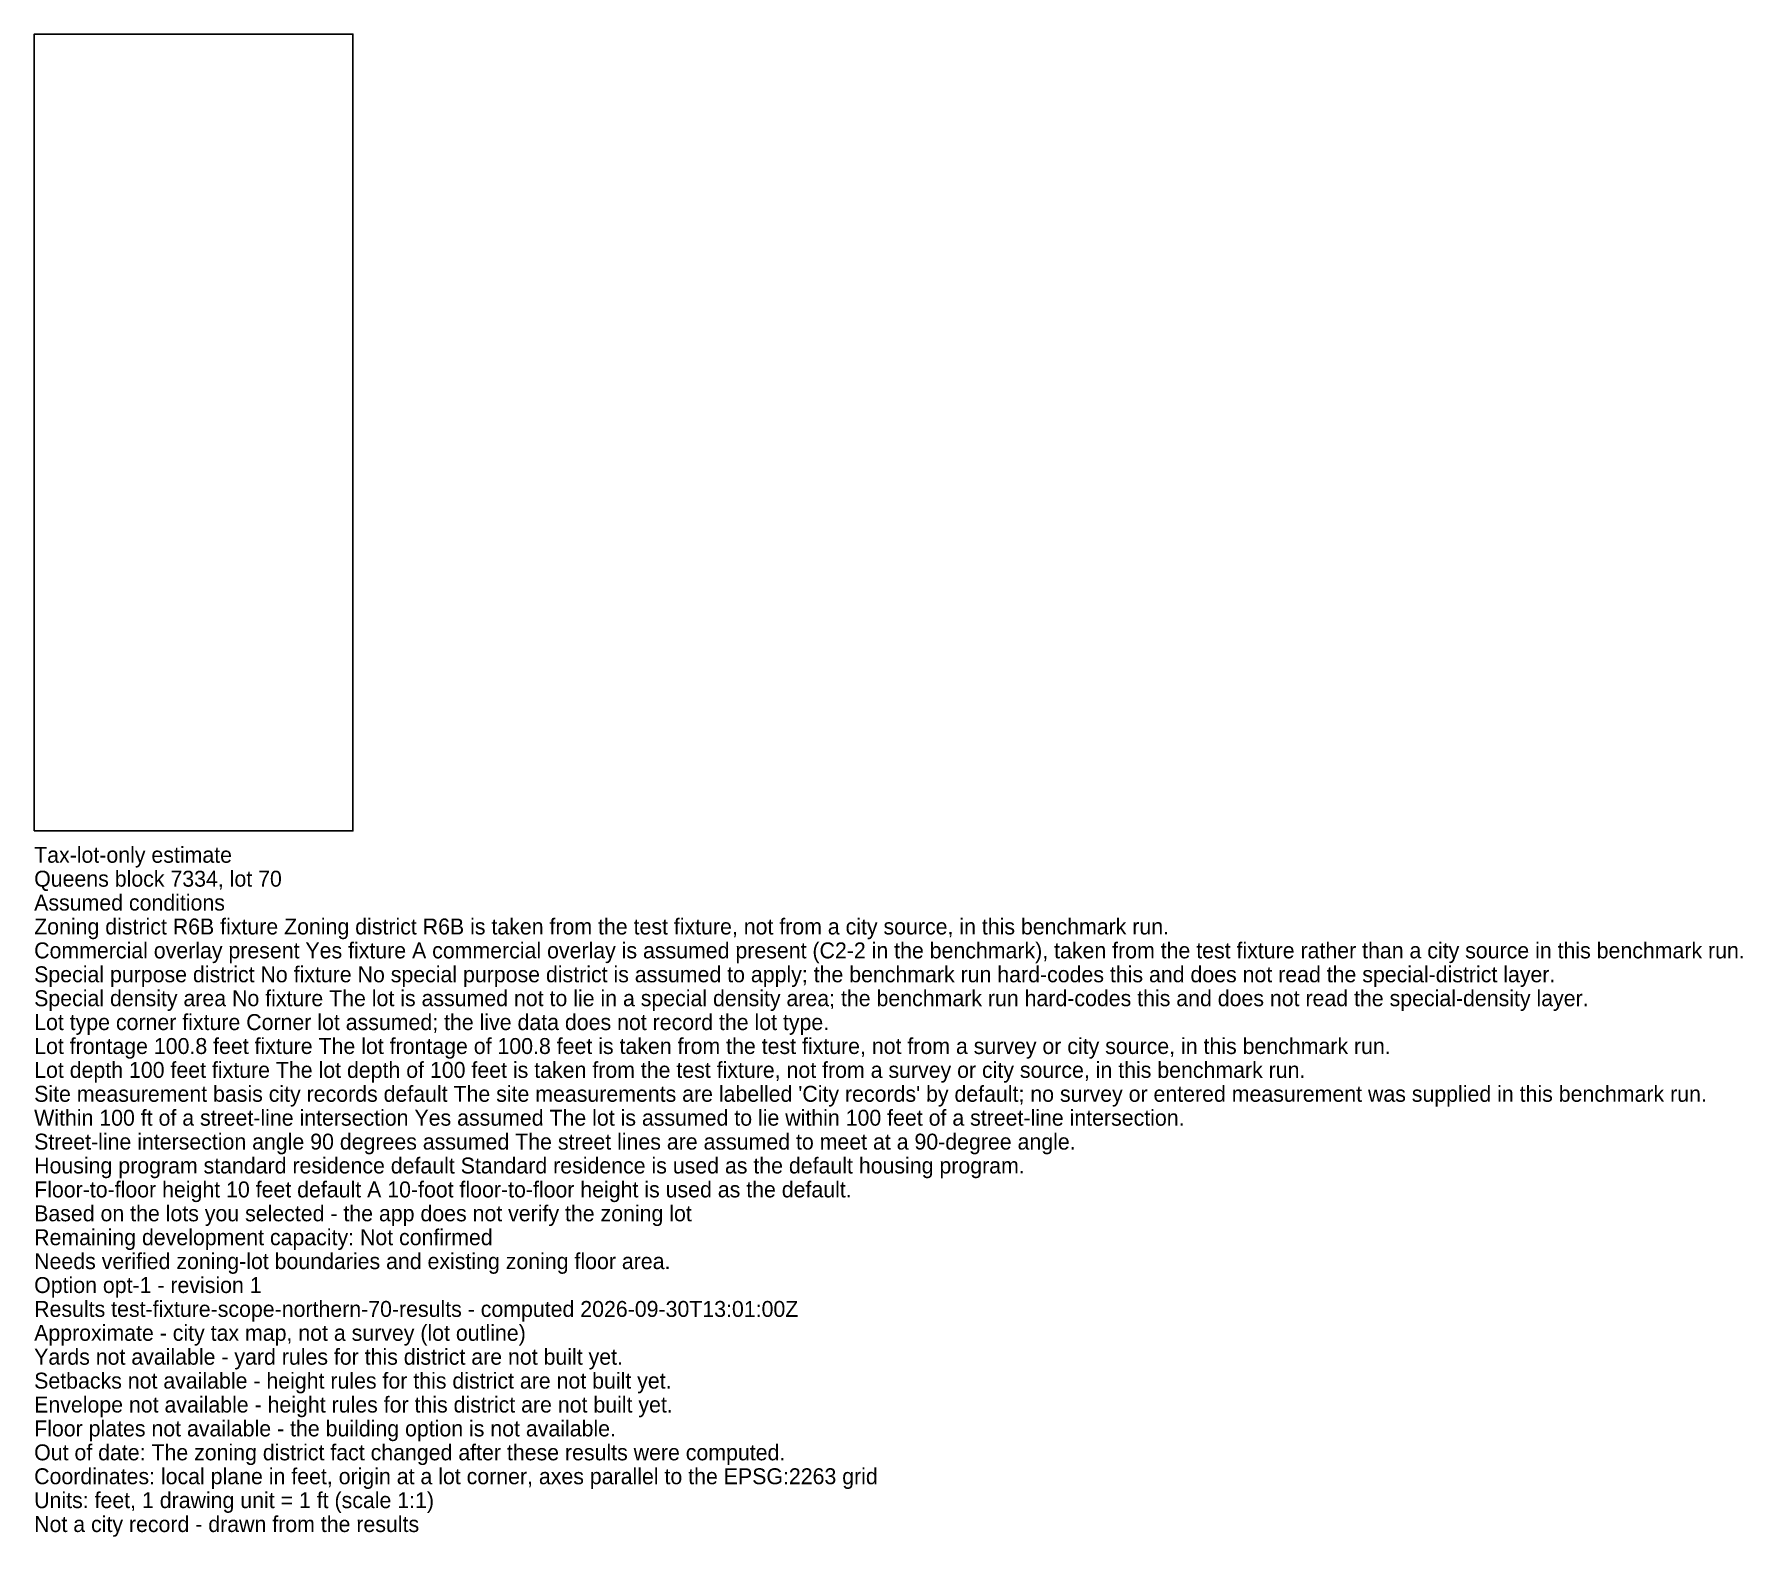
# Model space of a CAD drawing. Extents: x 0 to 214, y -89 to 100.
import ezdxf

# ---------------------------------------------------------------- set-up
doc = ezdxf.new("R2010")
doc.units = 21
doc.layers.add('A-ANNO-NOTE', color=7, linetype='CONTINUOUS')
doc.layers.add('C-PROP-LINE', color=7, linetype='CONTINUOUS')

msp = doc.modelspace()

# ---------------------------------------------------------------- linework, layer by layer
at = {"layer": 'C-PROP-LINE'}
msp.add_lwpolyline([(0, 0), (40, 0), (40, 100), (0, 100)], close=True, dxfattribs=at)

# ---------------------------------------------------------------- texts
at = {"layer": 'A-ANNO-NOTE'}
for s, p in [('Tax-lot-only estimate', (0, -4)), ('Queens block 7334, lot 70', (0, -7)), ('Assumed conditions', (0, -10)), ('Zoning district R6B fixture Zoning district R6B is taken from the test fixture, not from a city source, in this benchmark run.', (0, -13)), ('Commercial overlay present Yes fixture A commercial overlay is assumed present (C2-2 in the benchmark), taken from the test fixture rather than a city source in this benchmark run.', (0, -16)), ('Special purpose district No fixture No special purpose district is assumed to apply; the benchmark run hard-codes this and does not read the special-district layer.', (0, -19)), ('Special density area No fixture The lot is assumed not to lie in a special density area; the benchmark run hard-codes this and does not read the special-density layer.', (0, -22)), ('Lot type corner fixture Corner lot assumed; the live data does not record the lot type.', (0, -25)), ('Lot frontage 100.8 feet fixture The lot frontage of 100.8 feet is taken from the test fixture, not from a survey or city source, in this benchmark run.', (0, -28)), ('Lot depth 100 feet fixture The lot depth of 100 feet is taken from the test fixture, not from a survey or city source, in this benchmark run.', (0, -31)), ("Site measurement basis city records default The site measurements are labelled 'City records' by default; no survey or entered measurement was supplied in this benchmark run.", (0, -34)), ('Within 100 ft of a street-line intersection Yes assumed The lot is assumed to lie within 100 feet of a street-line intersection.', (0, -37)), ('Street-line intersection angle 90 degrees assumed The street lines are assumed to meet at a 90-degree angle.', (0, -40)), ('Housing program standard residence default Standard residence is used as the default housing program.', (0, -43)), ('Floor-to-floor height 10 feet default A 10-foot floor-to-floor height is used as the default.', (0, -46)), ('Based on the lots you selected - the app does not verify the zoning lot', (0, -49)), ('Remaining development capacity: Not confirmed', (0, -52)), ('Needs verified zoning-lot boundaries and existing zoning floor area.', (0, -55)), ('Option opt-1 - revision 1', (0, -58)), ('Results test-fixture-scope-northern-70-results - computed 2026-09-30T13:01:00Z', (0, -61)), ('Approximate - city tax map, not a survey (lot outline)', (0, -64)), ('Yards not available - yard rules for this district are not built yet.', (0, -67)), ('Setbacks not available - height rules for this district are not built yet.', (0, -70)), ('Envelope not available - height rules for this district are not built yet.', (0, -73)), ('Floor plates not available - the building option is not available.', (0, -76)), ('Out of date: The zoning district fact changed after these results were computed.', (0, -79)), ('Coordinates: local plane in feet, origin at a lot corner, axes parallel to the EPSG:2263 grid', (0, -82)), ('Units: feet, 1 drawing unit = 1 ft (scale 1:1)', (0, -85)), ('Not a city record - drawn from the results', (0, -88))]:
    msp.add_text(s, height=2, dxfattribs=at).set_placement(p)

doc.saveas('drawing.dxf')
